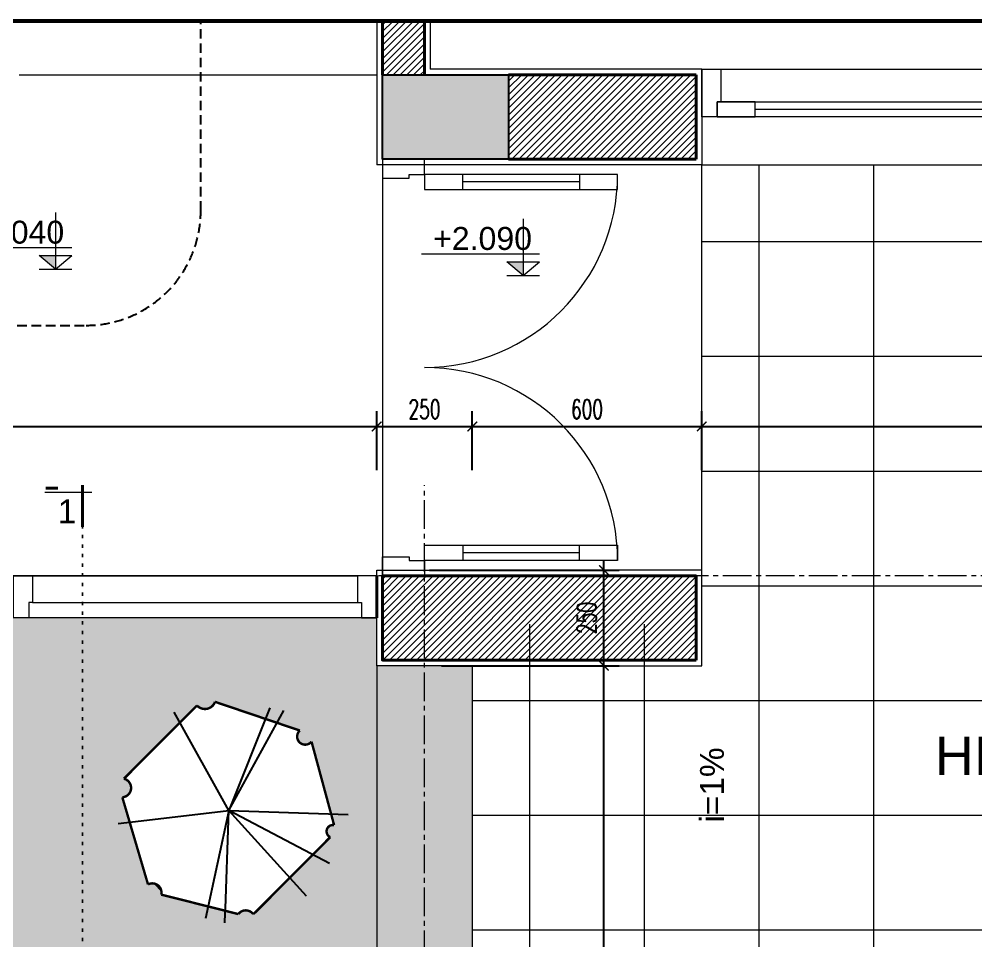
# Model space of a CAD drawing. Header units: millimetres. Extents: x -229618 to 2906, y -178063 to 96806.
# Drawn here: x -92041 to -89539, y -54227 to -51817 of the extents above; entities that cross this region are included whole.
import ezdxf
from ezdxf.enums import TextEntityAlignment as Align

# ---------------------------------------------------------------- set-up
doc = ezdxf.new("R2010")
doc.units = ezdxf.units.MM
doc.header["$LTSCALE"] = 200
doc.header["$MEASUREMENT"] = 0
doc.set_wipeout_variables(frame=1)
doc.header["$PDMODE"] = 3
doc.header["$PDSIZE"] = 50
for name, pattern in [('CENTER2', [1.125, 0.75, -0.125, 0.125, -0.125]), ('DASHED2', [0.375, 0.25, -0.125]), ('DOT2', [0.125, 0, -0.125]), ('HIDDEN2', [0.1875, 0.125, -0.0625])]:
    doc.linetypes.add(name, pattern=pattern)
doc.layers.get('0').update_dxf_attribs({"color": 95, "linetype": 'CONTINUOUS'})
doc.layers.get('DEFPOINTS').update_dxf_attribs({"linetype": 'CONTINUOUS'})
for name, color, linetype, lineweight in [('cat', 1, 'CONTINUOUS', 40), ('hatch', 250, 'CONTINUOUS', 5), ('KH cat', 2, 'HIDDEN2', 50), ('khuat', 8, 'DASHED2', 15), ('nho', 252, 'CONTINUOUS', 15), ('thay', 7, 'CONTINUOUS', 18), ('tim', 18, 'CENTER2', 9)]:
    doc.layers.add(name, color=color, linetype=linetype, lineweight=lineweight)
for name, color, linetype in [('Cayxanh', 99, 'CONTINUOUS'), ('COT', 2, 'CONTINUOUS'), ('CUA', 145, 'CONTINUOUS'), ('DIM', 251, 'CONTINUOUS'), ('NOITHAT', 99, 'CONTINUOUS'), ('TEXT', 33, 'CONTINUOUS'), ('VAT-LIEU', 251, 'CONTINUOUS')]:
    doc.layers.add(name, color=color, linetype=linetype)
doc.styles.add('Aria H iso', font='Vharial_0.ttf')
doc.styles.add('Arial iso', font='vnarial_0.ttf')
doc.styles.add('Arial N  iso', font='vnarialn_0.ttf')
doc.styles.add('Scale', font='vnsimli.shx', dxfattribs={"width": 0.65, "bigfont": 'bigfont.shx'})
doc.dimstyles.new('Scale', dxfattribs={"dimscale": 75, "dimtxt": 2, "dimasz": 1, "dimexe": 1.6, "dimexo": 0, "dimgap": 0.8, "dimtad": 1, "dimdec": 0, "dimzin": 0, "dimdsep": 46, "dimtxsty": 'Scale', "dimblk": 'ARCHTICK', "dimcen": 0.1, "dimdle": 1, "dimclrd": 256, "dimclre": 256, "dimclrt": 3, "dimadec": 0, "dimazin": 0, "dimtfac": 1, "dimtdec": 0, "dimtix": 1, "dimtmove": 2, "dimatfit": 3, "dimldrblk": 'ARCHTICK', "dimfxl": 0, "dimtolj": 1, "dimtzin": 0, "dimarcsym": 0})

# ---------------------------------------------------------------- blocks, each defined once
blk = doc.blocks.new('cay2')
blk.add_wipeout([(-783.3862520408314, 2605.97634857144), (-669.7851532255713, 2541.382296950036), (-563.7380498672512, 2533.4899911067314), (-470.2005877254892, 2560.034663773793), (-410.85799498562676, 2603.9500386054233), (-366.31049344086506, 2656.3824139971284), (-345.98413039929034, 2707.3580155592645), (1721.4340302103153, 2007.3806147460673), (1705.578429317107, 1886.3899189359781), (1709.3785351840788, 1782.7587459861124), (1763.0838922381342, 1695.821553320965), (1841.313022535275, 1649.610883906681), (1959.594798745315, 1648.6467931032157), (2032.5233530852856, 1688.225422843525), (2058.4453923627907, 1714.7461148422217), (2620.7714587915884, -362.8136449980566), (2526.708301326573, -374.09294228936596), (2477.962788813352, -408.1570759824963), (2440.502035307621, -470.2802771645138), (2434.640462110532, -543.2804498842579), (2455.446299896049, -600.950483296233), (2520.761892467323, -665.9757816962547), (633.239109080773, -2555.7932382937884), (527.0155963109778, -2512.829644794672), (419.94303079556806, -2486.336351840707), (328.029921452408, -2505.535178063784), (235.73282319118871, -2578.877112783841), (-1683.9323415420533, -2094.113215201022), (-1683.9540552983813, -1991.1300562642655), (-1767.2696343614873, -1861.372137035879), (-1837.5185663171462, -1837.5659566372078), (-2013.5719026205743, -1840.189443856826), (-2653.46013747617, 329.70627494855216), (-2535.3096958474225, 371.2510944429059), (-2435.778965057523, 543.8901021496276), (-2457.787081312016, 664.3944059296582), (-2614.679283276069, 791.386527985007), (-791.9667141046169, 2615.0220565941645)]).dxf.layer = 'NOITHAT'
at = {"color": 0}
for p, q in [((0, 0), (-1361.324939018232, 2445.957630174235)), ((1018.669627417694, 2556.634528795257), (0, 0)), ((0, 0), (1371.95001335931, 2490.228389622644)), ((-2755.852947753738, -320.9630080964416), (0, 0)), ((0, 0), (-580.3891068790108, -2689.446808537468)), ((-96.95305563218426, -2800.123707856983), (0, 0)), ((0, 0), (2971.008747612359, -99.60920945741236)), ((2506.165771308588, -1317.054179962724), (0, 0)), ((1929.761124818469, -2136.06277294457), (0, 0)), ((-1665.776821100735, -2009.307241765782), (-1837.518566317158, -1837.565956637263))]:
    blk.add_line(p, q, dxfattribs=at)
at = {"color": 0, "const_width": 60.29463978099962}
blk.add_lwpolyline([(662.3249797616445, -2532.709363803617), (2523.81840313322, -662.9056257683551, -0.87835), (2620.771458791598, -362.8136449981248), (2058.445392362803, 1714.746114842244, -1.08251), (1767.586685554154, 1991.754450507113), (-345.9841303992725, 2707.358015559264, -0.572261), (-791.9667141046084, 2615.022056594142), (-2614.679283276171, 791.3865279849852, -0.8589959999999999), (-2653.460137476184, 329.7062749486649), (-2013.571902620577, -1840.189443856827, -0.641787), (-1683.932341542066, -2094.113215200952), (235.7328231912397, -2578.877112783841, -0.502365), (604.1532383999147, -2578.877112783841)], format="xyb", close=True, dxfattribs=at)
blk = doc.blocks.new('_ArchTick')
at = {"color": 0, "linetype": 'ByBlock', "const_width": 0.15}
blk.add_lwpolyline([(-0.5, -0.5), (0.5, 0.5)], dxfattribs=at)
blk = doc.blocks.new('*D2834')
at = {"layer": 'DEFPOINTS', "color": 0}
for p in [(-91105.54759377665, -52882.38396759736), (-93255.54759377676, -52996.95859075661), (-91105.54759377665, -52996.95859075661)]:
    blk.add_point(p, dxfattribs=at)
at = {"layer": 'DIM', "lineweight": -2}
for p, q in [((-93255.54759377676, -52996.95859075661), (-93255.54759377676, -52842.38396759736)), ((-91105.54759377665, -52996.95859075661), (-91105.54759377665, -52842.38396759736)), ((-93280.54759377676, -52882.38396759736), (-91080.54759377665, -52882.38396759736))]:
    blk.add_line(p, q, dxfattribs=at)
at = {"layer": 'DIM', "lineweight": -2, "xscale": 25, "yscale": 25, "zscale": 25, "rotation": 180}
blk.add_blockref('_ArchTick', (-93255.54759377676, -52882.38396759736), dxfattribs=at)
at = {"layer": 'DIM', "lineweight": -2, "xscale": 25, "yscale": 25, "zscale": 25}
blk.add_blockref('_ArchTick', (-91105.54759377665, -52882.38396759736), dxfattribs=at)
at = {"layer": 'DIM', "color": 3, "insert": (-92180.5475937767, -52837.38396759736), "char_height": 50, "attachment_point": 5, "style": 'Scale'}
blk.add_mtext('\\A1;2150', dxfattribs=at)
blk = doc.blocks.new('*D2835')
at = {"layer": 'DEFPOINTS', "color": 0}
for p in [(-90855.54759377676, -52882.38396759736), (-91105.54759377665, -52996.95859075661), (-90855.54759377676, -52996.95859075661)]:
    blk.add_point(p, dxfattribs=at)
at = {"layer": 'DIM', "lineweight": -2}
for p, q in [((-91105.54759377665, -52996.95859075661), (-91105.54759377665, -52842.38396759736)), ((-90855.54759377676, -52996.95859075661), (-90855.54759377676, -52842.38396759736)), ((-91130.54759377665, -52882.38396759736), (-90830.54759377676, -52882.38396759736))]:
    blk.add_line(p, q, dxfattribs=at)
at = {"layer": 'DIM', "lineweight": -2, "xscale": 25, "yscale": 25, "zscale": 25, "rotation": 180}
blk.add_blockref('_ArchTick', (-91105.54759377665, -52882.38396759736), dxfattribs=at)
at = {"layer": 'DIM', "lineweight": -2, "xscale": 25, "yscale": 25, "zscale": 25}
blk.add_blockref('_ArchTick', (-90855.54759377676, -52882.38396759736), dxfattribs=at)
at = {"layer": 'DIM', "color": 3, "insert": (-90980.5475937767, -52837.38396759736), "char_height": 50, "attachment_point": 5, "style": 'Scale'}
blk.add_mtext('\\A1;250', dxfattribs=at)
blk = doc.blocks.new('*D2836')
at = {"layer": 'DEFPOINTS', "color": 0}
for p in [(-90255.54759377688, -52882.38396759736), (-90855.54759377676, -52996.95859075661), (-90255.54759377688, -52996.95859075661)]:
    blk.add_point(p, dxfattribs=at)
at = {"layer": 'DIM', "lineweight": -2}
for p, q in [((-90855.54759377676, -52996.95859075661), (-90855.54759377676, -52842.38396759736)), ((-90255.54759377688, -52996.95859075661), (-90255.54759377688, -52842.38396759736)), ((-90880.54759377676, -52882.38396759736), (-90230.54759377688, -52882.38396759736))]:
    blk.add_line(p, q, dxfattribs=at)
at = {"layer": 'DIM', "lineweight": -2, "xscale": 25, "yscale": 25, "zscale": 25, "rotation": 180}
blk.add_blockref('_ArchTick', (-90855.54759377676, -52882.38396759736), dxfattribs=at)
at = {"layer": 'DIM', "lineweight": -2, "xscale": 25, "yscale": 25, "zscale": 25}
blk.add_blockref('_ArchTick', (-90255.54759377688, -52882.38396759736), dxfattribs=at)
at = {"layer": 'DIM', "color": 3, "insert": (-90555.54759377682, -52837.38396759736), "char_height": 50, "attachment_point": 5, "style": 'Scale'}
blk.add_mtext('\\A1;600', dxfattribs=at)
blk = doc.blocks.new('*D2837')
at = {"layer": 'DEFPOINTS', "color": 0}
for p in [(-87705.54759377685, -52882.38396759736), (-90255.54759377688, -52996.95859075661), (-87705.54759377685, -52996.95859075661)]:
    blk.add_point(p, dxfattribs=at)
at = {"layer": 'DIM', "lineweight": -2}
for p, q in [((-90255.54759377688, -52996.95859075661), (-90255.54759377688, -52842.38396759736)), ((-87705.54759377685, -52996.95859075661), (-87705.54759377685, -52842.38396759736)), ((-90280.54759377688, -52882.38396759736), (-87680.54759377685, -52882.38396759736))]:
    blk.add_line(p, q, dxfattribs=at)
at = {"layer": 'DIM', "lineweight": -2, "xscale": 25, "yscale": 25, "zscale": 25, "rotation": 180}
blk.add_blockref('_ArchTick', (-90255.54759377688, -52882.38396759736), dxfattribs=at)
at = {"layer": 'DIM', "lineweight": -2, "xscale": 25, "yscale": 25, "zscale": 25}
blk.add_blockref('_ArchTick', (-87705.54759377685, -52882.38396759736), dxfattribs=at)
at = {"layer": 'DIM', "color": 3, "insert": (-88980.54759377686, -52837.38396759736), "char_height": 50, "attachment_point": 5, "style": 'Scale'}
blk.add_mtext('\\A1;2550', dxfattribs=at)
blk = doc.blocks.new('*D2858')
at = {"layer": 'DEFPOINTS', "color": 0}
for p in [(-90936.08772534497, -53508.00154483144), (-90511.28385472375, -53508.00154483144), (-90936.08772534497, -55098.00154483133)]:
    blk.add_point(p, dxfattribs=at)
at = {"layer": 'DIM', "lineweight": -2}
for p, q in [((-90511.28385472375, -55123.00154483133), (-90511.28385472375, -53483.00154483144)), ((-90936.08772534497, -53508.00154483144), (-90471.28385472375, -53508.00154483144)), ((-90936.08772534497, -55098.00154483133), (-90471.28385472375, -55098.00154483133))]:
    blk.add_line(p, q, dxfattribs=at)
at = {"layer": 'DIM', "lineweight": -2, "xscale": 25, "yscale": 25, "zscale": 25}
for p, rotation in [((-90511.28385472375, -53508.00154483144), 90), ((-90511.28385472375, -55098.00154483133), 270)]:
    blk.add_blockref('_ArchTick', p, dxfattribs=dict(at, rotation=rotation))
at = {"layer": 'DIM', "color": 3, "insert": (-90556.28385472373, -54303.0015448314), "char_height": 50, "attachment_point": 5, "rotation": 90, "style": 'Scale'}
blk.add_mtext('\\A1;1590', dxfattribs=at)
blk = doc.blocks.new('*D2859')
at = {"layer": 'DEFPOINTS', "color": 0}
for p in [(-90967.18707425594, -53258.00154483144), (-90511.28385472375, -53258.00154483144), (-90936.08772534497, -53508.00154483144)]:
    blk.add_point(p, dxfattribs=at)
at = {"layer": 'DIM', "lineweight": -2}
for p, q in [((-90511.28385472375, -53533.00154483144), (-90511.28385472375, -53233.00154483144)), ((-90967.18707425594, -53258.00154483144), (-90471.28385472375, -53258.00154483144)), ((-90936.08772534497, -53508.00154483144), (-90471.28385472375, -53508.00154483144))]:
    blk.add_line(p, q, dxfattribs=at)
at = {"layer": 'DIM', "lineweight": -2, "xscale": 25, "yscale": 25, "zscale": 25}
for p, rotation in [((-90511.28385472375, -53258.00154483144), 90), ((-90511.28385472375, -53508.00154483144), 270)]:
    blk.add_blockref('_ArchTick', p, dxfattribs=dict(at, rotation=rotation))
at = {"layer": 'DIM', "color": 3, "insert": (-90556.28385472373, -53383.00154483146), "char_height": 50, "attachment_point": 5, "rotation": 90, "style": 'Scale'}
blk.add_mtext('\\A1;250', dxfattribs=at)
blk = doc.blocks.new('cactd')
at = {"layer": 'thay', "ltscale": 600}
blk.add_line((-9972.460536781698, -9225.275991425453), (2457.600692547986, -9225.275991425453), dxfattribs=at)
at = {"layer": 'thay', "ltscale": 600, "const_width": 762}
for points in [[(0, 0), (0, -11114.43474727861)], [(-9771.014294294686, -10262.65813695396), (-6486.139672442432, -10262.65813695396)]]:
    blk.add_lwpolyline(points, dxfattribs=at)
at = {"layer": 'TEXT', "style": 'Aria H iso'}
blk.add_attdef('1', text='', height=6350, dxfattribs=at).set_placement((-4149.460497565346, -4126.709436002589), align=Align.MIDDLE_CENTER)
blk = doc.blocks.new('cao do')
at = {"layer": 'thay'}
for p, q in [((0, 444.6272508608236), (0, 0)), ((798.181270029163, 170.2365376747912), (-128.2891475682845, 170.2365376747912)), ((0, 0), (-127.8852143107215, 106.0771588497737)), ((127.8852143107215, 106.0771588497737), (-127.8852143107215, 106.0771588497737)), ((0, 0), (127.8852143107215, 106.0771588497737))]:
    blk.add_line(p, q, dxfattribs=at)
at = {"layer": 'thay', "ltscale": 600}
blk.add_line((128.2891475682845, 0), (-128.2891475682845, 0), dxfattribs=at)
at = {"layer": 'thay', "color": 150, "ltscale": 600}
blk.add_solid([(0, 0), (0, 106.0771588497737), (127.8852143107215, 106.0771588497737)], dxfattribs=at)
at = {"layer": 'TEXT', "style": 'Arial N  iso'}
blk.add_attdef('%%P0.000', text='', height=200.0000000007276, dxfattribs=at).set_placement((69.50250721070915, 290.0113117169822), align=Align.MIDDLE_LEFT)

msp = doc.modelspace()

# ---------------------------------------------------------------- hatches: boundary and pattern name
at = {"layer": 'hatch'}
h = msp.add_hatch(dxfattribs=at)
h.set_pattern_fill('ANSI31,_O', color=256, scale=100)
h.set_pattern_definition([(45, (-130885.7948989065, -177311.1038448003), (-8.838834764831843, 8.838834764831844), [])])
h.paths.add_polyline_path([(-91090.54759377679, -51822.11629054941), (-90980.54759377676, -51822.11629054941), (-90980.54759377676, -51963.00154483147), (-91090.54759377676, -51963.00154483147)])
h.paths.add_polyline_path([(-90760.54759377676, -51963.0015448315), (-90270.54759377688, -51963.0015448315), (-90270.54759377688, -52183.00154483147), (-90760.54759377676, -52183.00154483147)])
h.paths.add_polyline_path([(-93380.54759377676, -51822.11629054941), (-93270.54759377673, -51822.11629054943), (-93270.54759377673, -53163.00154483144), (-93380.54759377682, -53163.00154483144)])
h.paths.add_polyline_path([(-91090.54759377662, -53273.0015448315), (-90270.54759377688, -53273.00154483147), (-90270.54759377688, -53493.00154483142), (-91090.54759377662, -53493.00154483142)])
h.paths.add_polyline_path([(-93490.54759377676, -55113.00154483133), (-93270.54759377676, -55113.00154483133), (-93270.54759377676, -55333.00154483133), (-93490.54759377676, -55333.00154483133)])
h.paths.add_polyline_path([(-91090.54759377676, -55113.00154483133), (-90870.54759377676, -55113.00154483133), (-90870.54759377676, -55333.00154483133), (-91090.54759377676, -55333.00154483133)])
h.paths.add_polyline_path([(-93652.68669245746, -53163.00154483153), (-93600.54759377676, -53163.00154483147), (-93600.54759377676, -53383.00154483144), (-93270.54759377676, -53383.00154483144), (-93270.54759377676, -53493.0015448315), (-93652.68669245746, -53493.0015448315)])
h = msp.add_hatch(dxfattribs=at)
h.set_pattern_fill('BT,_O', color=256, scale=100)
h.set_pattern_definition([(0, (-133405.3026010844, -179138.2734448002), (0, 100), [0, -100]), (0, (-133475.9471010844, -179095.0393448002), (0, 100), [0, -100]), (0, (-133472.8160010844, -179112.6459448002), (0, 100), [0, -100]), (0, (-133437.5916010844, -179104.4295448002), (0, 100), [0, -100]), (0, (-133456.5736010844, -179075.6719448002), (0, 100), [0, -100]), (0, (-133461.6616010844, -179088.3879448002), (0, 100), [0, -100]), (0, (-133452.6598010844, -179067.0642448002), (0, 100), [0, -100]), (0, (-133466.5539010844, -179058.6522448002), (0, 100), [0, -100]), (0, (-133447.3761010844, -179080.5627448002), (0, 100), [0, -100]), (0, (-133479.4695010844, -179080.1714448002), (0, 100), [0, -100]), (0, (-133415.4785010844, -179079.7802448002), (0, 100), [0, -100]), (0, (-133400.9973010844, -179077.0414448002), (0, 100), [0, -100]), (0, (-133408.4336010844, -179087.2141448002), (0, 100), [0, -100]), (0, (-133406.2810010844, -179100.9082448002), (0, 100), [0, -100]), (0, (-133432.3079010844, -179088.9748448002), (0, 100), [0, -100]), (0, (-133433.0907010844, -179116.5585448002), (0, 100), [0, -100]), (0, (-133433.0907010844, -179125.1662448002), (0, 100), [0, -100]), (0, (-133480.4479010844, -179127.1225448002), (0, 100), [0, -100]), (0, (-133440.9183010844, -179115.3848448002), (0, 100), [0, -100]), (0, (-133440.5270010844, -179148.6418448002), (0, 100), [0, -100]), (0, (-133451.2900010844, -179127.3182448002), (0, 100), [0, -100]), (0, (-133450.5072010844, -179137.0997448002), (0, 100), [0, -100]), (0, (-133463.4228010844, -179144.3380448002), (0, 100), [0, -100]), (0, (-133456.7693010844, -179131.0351448002), (0, 100), [0, -100]), (0, (-133461.4659010844, -179126.9269448002), (0, 100), [0, -100]), (45, (-133408.6044010844, -179129.9986448002), (7.849623728795052e-15, 100.0000309448952), [8, -133.4214]), (135, (-133402.9476010844, -179124.3417448002), (-100.0000309448952, 7.849623728795052e-15), [8, -133.4214]), (270, (-133408.6044010844, -179118.6848448002), (100, -1.83697019872103e-14), [11.3137, -88.68629999999999]), (180, (-133412.0761010844, -179128.7254448002), (-1.224646799147353e-14, -100), [12, -88]), (270, (-133424.0761010844, -179128.7254448002), (100, -1.83697019872103e-14), [12, -88]), (45, (-133424.0761010844, -179140.7254448002), (7.849623728795052e-15, 100.0000309448952), [16.9706, -124.4508]), (90, (-133449.0826010844, -179121.8092448002), (-100, 6.123233995736766e-15), [16.8, -83.2]), (180, (-133449.0826010844, -179105.0092448002), (-1.224646799147353e-14, -100), [16.8, -83.2]), (315, (-133465.8826010844, -179105.0092448002), (100.0000309448952, -2.354887118638516e-14), [23.7588, -117.6626]), (135, (-133463.3130010844, -179139.7906448002), (-100.0000309448952, 7.849623728795052e-15), [7.000000000000001, -134.4214]), (225, (-133468.2628010844, -179134.8408448002), (-1.56992474575901e-14, -100.0000309448952), [7.000000000000001, -134.4214]), (0, (-133473.2125010844, -179139.7906448002), (0, 100), [9.8995, -90.1005]), (0, (-133426.7619010844, -179072.1862448002), (0, 100), [13.75, -86.25]), (90, (-133413.0119010844, -179072.1862448002), (-100, 6.123233995736766e-15), [13.75, -86.25]), (225, (-133413.0119010844, -179058.4362448002), (-1.56992474575901e-14, -100.0000309448952), [19.4454, -121.9759]), (270, (-133438.3254010844, -179070.1943448002), (100, -1.83697019872103e-14), [12.5, -87.5]), (0, (-133438.3254010844, -179082.6943448002), (0, 100), [12.5, -87.5]), (135, (-133425.8254010844, -179082.6943448002), (-100.0000309448952, 7.849623728795052e-15), [17.6777, -123.7437]), (45, (-133431.9656010844, -179066.3431448002), (7.849623728795052e-15, 100.0000309448952), [8.5, -132.9214]), (135, (-133425.9552010844, -179060.3327448002), (-100.0000309448952, 7.849623728795052e-15), [8.5, -132.9214]), (270, (-133431.9656010844, -179054.3222448002), (100, -1.83697019872103e-14), [12.0208, -87.9792]), (135, (-133471.2307010844, -179073.5429448002), (-100.0000309448952, 7.849623728795052e-15), [14.1421, -127.2792]), (0, (-133481.2307010844, -179073.5429448002), (0, 100), [10, -90]), (270, (-133481.2307010844, -179063.5429448002), (100, -1.83697019872103e-14), [10, -90]), (45, (-133488.5962010844, -179151.1038448002), (-49.49747468305831, 49.49747468305833), []), (45, (-133453.5962010844, -179151.1038448002), (-49.49747468305831, 49.49747468305833), [])])
h.paths.add_polyline_path([(-91090.54759377676, -51963.00154483147), (-90760.54759377676, -51963.00154483147), (-90760.54759377676, -52183.00154483147), (-91090.54759377676, -52183.00154483147)])
h.paths.add_polyline_path([(-93600.54759377676, -53163.00154483147), (-93270.54759377676, -53163.00154483144), (-93270.54759377676, -53383.00154483144), (-93600.54759377676, -53383.00154483144)])
at = {"layer": 'hatch', "linetype": 'Continuous'}
h = msp.add_hatch(dxfattribs=at)
h.set_pattern_fill('_USER', color=256, scale=300, angle=90, style=0, double=1, pattern_type=0)
h.set_pattern_definition([(90, (-87705.54759377688, -55099.03144925656), (300, 1.83697019872103e-14), []), (7.016709298534877e-15, (-87705.54759377688, -55099.03144925656), (3.673940397442059e-14, -300), [])])
h.paths.add_polyline_path([(-90255.54759377736, -52198.00154483283), (-87705.5475937767, -52198.00154483145), (-87705.54759377691, -55099.03144925656), (-90855.54759377676, -55099.03144925653), (-90855.54759377676, -53399.03144925656), (-90255.54759377688, -53399.03144925662)])
at = {"layer": 'hatch'}
h = msp.add_hatch(dxfattribs=at)
h.set_pattern_fill('AR-CONC,_O', color=256, scale=10)
h.set_pattern_definition([(130, (-32212.30728937828, -178850.9226083563), (-71.72601826007535, -6.275213498259511), [7.5, -82.5]), (185, (-32212.30728937828, -178850.9226083563), (13.8751333613, 75.21921337000119), [6, -66]), (79.54860000000002, (-32218.28445737829, -178851.4455423563), (-57.85093817140216, 68.94395420609536), [6.374019, -70.11421119999999]), (133.8158, (-32212.30728937828, -178830.9226083563), (-106.7241048625644, -16.55190143290181), [11.25, -123.75]), (83.3644, (-32221.20096387828, -178832.3019390563), (-93.46627055487033, 97.41178709004417), [9.561028799999999, -105.1713]), (188.8158, (-32212.30728937828, -178830.9226083563), (-93.46619451336272, 97.41186009253246), [9, -99]), (159, (-32222.30728937828, -178835.9226083563), (-59.69070521184616, -40.26188906653388), [7.5, -82.5]), (214, (-32222.30728937828, -178835.9226083563), (-24.33153319215817, 72.5150045046853), [6, -66]), (108.5486, (-32227.28151267828, -178839.2777689563), (-84.02226285814899, 32.25304967099524), [6.374019000000001, -70.1142112]), (142.5, (-32212.30728937828, -178850.9226083563), (-1.215985531729067, 33.28938538313115), [0, -65.19999999999999, 0, -67, 0, -66.25]), (172.5, (-32212.30728937828, -178850.9226083563), (-26.30695374421486, 39.44117118823603), [0, -38.2, 0, -63.7, 0, -25.25]), (212.5, (-32190.00728937829, -178850.9226083563), (-53.38224361724091, -2.25548717343798), [0, -25, 0, -78, 0, -103.5]), (222.5, (-32180.00728937829, -178850.9226083563), (-58.31861693423862, 10.01049823323176), [0, -32.5, 0, -51.8, 0, -73.5])])
h.paths.add_polyline_path([(-90855.54759377676, -55098.00154483133), (-88005.547593778, -55098.00154483133), (-88005.547593778, -55099.03144925656), (-87705.54759377686, -55099.03144925656), (-87705.54759377688, -55208.00154483142), (-90855.54759377676, -55208.00154483142)])
h.paths.add_polyline_path([(-90855.54759377679, -55318.0015448313), (-90815.54759377676, -55318.0015448313), (-90815.54759377676, -55305.50154483142), (-90810.54759377679, -55305.50154483142), (-90810.54759377682, -55290.50154483144), (-90815.54759377676, -55290.50154483142), (-90815.54759377676, -55278.00154483142), (-89680.54759377682, -55278.00154483142), (-89680.54759377679, -55318.0015448313), (-89550.54759377685, -55318.0015448313), (-89550.54759377679, -55278.00154483142), (-89010.54759377682, -55278.00154483139), (-89010.54759377682, -55318.00154483133), (-88880.54759377682, -55318.0015448313), (-88880.54759377685, -55278.00154483142), (-87745.54759377688, -55278.00154483142), (-87745.54759377688, -55290.50154483142), (-87750.54759377685, -55290.50154483142), (-87750.54759377685, -55305.50154483142), (-87745.54759377688, -55305.50154483142), (-87745.54759377691, -55318.0015448313), (-87705.54759377691, -55318.0015448313), (-87705.54759377688, -55348.00154483142), (-90855.54759377676, -55348.00154483142)])
h.paths.add_polyline_path([(-90855.54759377679, -55208.00154483142), (-87705.54759377688, -55208.00154483142), (-87705.54759377688, -55238.00154483153), (-90855.54759377676, -55238.00154483153)])
h.paths.add_polyline_path([(-91105.54759377676, -53508.00154483147), (-90855.54759377676, -53508.00154483147), (-90855.54759377676, -55098.00154483133), (-91105.54759377676, -55098.0015448313)])
h.paths.add_polyline_path([(-93255.54759377676, -55098.00154483133), (-91105.54759377676, -55098.00154483133), (-91105.54759377676, -55238.00154483153), (-93255.54759377676, -55238.00154483153)])
h.paths.add_polyline_path([(-93255.54759377682, -55318.0015448313), (-93215.54759377673, -55318.00154483127), (-93215.54759377676, -55305.50154483142), (-93210.54759377679, -55305.50154483142), (-93210.54759377682, -55290.50154483144), (-93215.54759377673, -55290.50154483142), (-93215.54759377673, -55278.00154483142), (-92245.54759377673, -55278.00154483142), (-92245.54759377676, -55318.00154483144), (-92115.54759377676, -55318.00154483144), (-92115.54759377673, -55278.00154483142), (-91145.54759377676, -55278.00154483142), (-91145.54759377679, -55290.50154483142), (-91150.5475937767, -55290.50154483142), (-91150.54759377673, -55305.50154483142), (-91145.54759377676, -55305.50154483142), (-91145.54759377679, -55318.0015448313), (-91105.54759377676, -55318.0015448313), (-91105.54759377676, -55348.00154483142), (-93255.54759377676, -55348.00154483142)])
h.paths.add_polyline_path([(-93435.54759377679, -54368.00154483144), (-93395.54759377682, -54368.00154483144), (-93395.54759377679, -54238.00154483144), (-93435.54759377682, -54238.00154483144), (-93435.54759377682, -53548.00154483142), (-93423.04759377697, -53548.00154483142), (-93423.04759377694, -53553.00154483136), (-93408.04759377694, -53553.00154483139), (-93408.04759377702, -53548.00154483142), (-93395.54759377708, -53548.00154483144), (-93395.54759377705, -53508.00154483153), (-93255.54759377676, -53508.00154483153), (-93255.54759377676, -55098.0015448313), (-93395.54759377705, -55098.00154483133), (-93395.54759377708, -55058.00154483133), (-93408.047593777, -55058.0015448313), (-93408.04759377694, -55053.00154483136), (-93423.04759377697, -55053.00154483142), (-93423.047593777, -55058.00154483136), (-93435.54759377679, -55058.00154483136)])
h.paths.add_polyline_path([(-93505.54759377676, -53508.0015448315), (-93475.5475937767, -53508.00154483153), (-93475.5475937767, -55098.00154483133), (-93505.54759377676, -55098.00154483136)])
h.paths.add_polyline_path([(-87705.54759377685, -52293.00154483153), (-87110.54759377676, -52293.0015448315), (-87110.54759377673, -55098.00154483144), (-87190.54759377694, -55098.00154483144), (-87705.54759377688, -55098.00154483142)])
h.paths.add_polyline_path([(-87020.54763042518, -55098.00154483142), (-87020.54763042518, -52293.0015448315), (-86955.54759377694, -52293.0015448315), (-86955.54759377694, -55098.00154483142)])
at = {"layer": 'hatch', "linetype": 'Continuous'}
h = msp.add_hatch(dxfattribs=at)
h.set_pattern_fill('GRASS', color=256, scale=33, style=0)
h.set_pattern_definition([(90, (-175091.7631534186, 10187.22651201305), (23.334523773, 23.334523773), [6.1875, -40.48154757899999]), (135, (-175091.7631534186, 10187.22651201305), (23.33452377915606, 23.33452377915607), [6.1875, -26.8125]), (45.00000000000001, (-175091.7631534186, 10187.22651201305), (23.33452377915607, -23.33452377915606), [6.1875, -26.8125])])
h.paths.add_polyline_path([(-91105.54759377668, -53383.00154483144), (-91105.54759377665, -53508.00154483144), (-91105.54759377676, -55098.00154483133), (-93255.54759377676, -55098.00154483133), (-93255.54759377676, -53508.0015448315), (-93255.54759377676, -53383.00154483144), (-93215.54759377676, -53383.00154483144)])

# ---------------------------------------------------------------- linework, layer by layer
at = {"layer": 'cat', "linetype": 'Continuous'}
for p, q in [((-91090.54759377676, -51822.11629054943), (-91090.54759377676, -51963.00154483147)), ((-90980.54759377676, -51822.11629054943), (-90980.54759377676, -51963.00154483147)), ((-90270.54759377688, -51963.00154483147), (-90760.54759377676, -51963.00154483147)), ((-90270.54759377688, -51963.00154483147), (-90270.54759377685, -52183.00154483147)), ((-90270.54759377685, -52183.00154483147), (-90760.54759377676, -52183.00154483147))]:
    msp.add_line(p, q, dxfattribs=at)
for points in [[(-91105.54759377659, -53383.00154483144), (-91105.54759377653, -53273.00154483144), (-91105.54759377653, -53273.00154483144)], [(-90667.74629159881, -53493.00154483144), (-91090.54759377665, -53493.00154483144), (-91090.54759377665, -53273.00154483144), (-90667.74629159881, -53273.00154483144)]]:
    msp.add_lwpolyline(points, dxfattribs=at)
msp.add_lwpolyline([(-90270.54759377688, -53493.00154483142), (-91090.54759377665, -53493.00154483142), (-91090.54759377665, -53273.00154483147), (-90270.54759377688, -53273.00154483147)], close=True, dxfattribs=at)
at = {"layer": 'COT', "linetype": 'Continuous'}
msp.add_lwpolyline([(-90760.54759377676, -52183.00154483147), (-91090.54759377676, -52183.00154483147), (-91090.54759377676, -51963.00154483147), (-90760.54759377676, -51963.00154483147)], close=True, dxfattribs=at)
at = {"layer": 'KH cat', "linetype": 'DOT2'}
msp.add_line((-91874.77557656712, -53144.79948676538), (-91874.77557656712, -55810.03532686478), dxfattribs=at)
at = {"layer": 'khuat', "color": 5, "const_width": 10}
msp.add_lwpolyline([(-93652.68669245749, -51822.11629054943), (-86750.54821110649, -51822.11629054943), (-86750.54821110649, -55512.78664458349), (-93652.68669245746, -55512.78664458349), (-93652.68669245749, -51822.11629054943)], dxfattribs=at)
at = {"layer": 'nho', "linetype": 'Continuous'}
for p, q in [((-91105.54759377676, -51822.11629054943), (-91105.54759377676, -52198.00154483144)), ((-90965.54759377676, -51822.11629054943), (-90965.54759377676, -51948.00154483147)), ((-90255.54759377691, -51948.00154483147), (-90965.54759377676, -51948.00154483147)), ((-90255.54759377691, -51948.00154483147), (-90255.54759377685, -52198.0015448315)), ((-90205.54759377688, -51948.00154483112), (-89030.54759377688, -51948.00154483153)), ((-89120.54759377688, -52053.0015448313), (-90115.54759377688, -52053.00154483089)), ((-90255.54759377685, -52198.0015448315), (-91105.54759377676, -52198.00154483144)), ((-92005.54759377676, -53273.0015448315), (-91155.54759377665, -53273.00154483191)), ((-92005.54759377676, -53343.0015448315), (-91155.54759377665, -53343.00154483144))]:
    msp.add_line(p, q, dxfattribs=at)
at = {"layer": 'nho'}
for p, q in [((-90575.54759377679, -52243.00154483147), (-90880.54759377676, -52243.00154483147)), ((-90667.74629159881, -53213.00154483139), (-90880.54759377676, -53213.00154483139)), ((-90575.54759377679, -53213.00154483142), (-90880.54759377676, -53213.00154483142))]:
    msp.add_line(p, q, dxfattribs=at)
at = {"layer": 'nho', "linetype": 'Continuous'}
for points in [[(-90205.54759377688, -52033.00154483147), (-90215.54759377688, -52033.00154483147), (-90215.54759377688, -52073.00154483147), (-90255.54759377688, -52073.00154483147), (-90255.54759377688, -51948.00154483171), (-90205.54759377688, -51948.00154483171)], [(-90215.54759377688, -52033.00154483147), (-90215.54759377688, -52073.00154483147), (-90115.54759377688, -52073.00154483147), (-90115.54759377688, -52033.00154483147)], [(-89020.54759377688, -52033.0015448313), (-89020.54759377688, -52073.0015448313), (-90215.54759377688, -52073.00154483089), (-90215.54759377688, -52033.00154483089)], [(-92005.54759377676, -53343.0015448315), (-92015.54759377676, -53343.0015448315), (-92015.54759377676, -53383.0015448315), (-92055.54759377676, -53383.0015448315), (-92055.54759377676, -53273.0015448315), (-92005.54759377676, -53273.0015448315)], [(-91155.54759377665, -53343.00154483144), (-91145.54759377665, -53343.00154483144), (-91145.54759377665, -53383.00154483144), (-91105.54759377665, -53383.00154483144), (-91105.54759377665, -53273.00154483144), (-91155.54759377665, -53273.00154483144)]]:
    msp.add_lwpolyline(points, close=True, dxfattribs=at)
at = {"layer": 'nho'}
for points in [[(-91020.54759377676, -52233.00154483147), (-91020.54759377676, -52223.00154483147), (-90980.54759377676, -52223.00154483147), (-90980.54759377676, -52183.00154483147), (-91090.54759377676, -52183.00154483147), (-91090.54759377676, -52233.00154483142)], [(-90475.54759377679, -52263.00154483147), (-90475.54759377679, -52223.00154483147), (-90980.54759377676, -52223.00154483147), (-90980.54759377676, -52263.00154483147)], [(-90880.54759377676, -52263.00154483147), (-90880.54759377676, -52223.00154483147), (-90980.54759377676, -52223.00154483147), (-90980.54759377676, -52263.00154483147)], [(-90475.54759377679, -52263.00154483147), (-90475.54759377679, -52223.00154483147), (-90575.54759377679, -52223.00154483147), (-90575.54759377679, -52263.00154483147)], [(-90880.54759377676, -53193.00154483139), (-90880.54759377676, -53233.00154483139), (-90980.54759377676, -53233.00154483139), (-90980.54759377676, -53193.00154483139)], [(-90475.54759377679, -53193.00154483142), (-90475.54759377679, -53233.00154483142), (-90980.54759377676, -53233.00154483142), (-90980.54759377676, -53193.00154483142)], [(-90880.54759377676, -53193.00154483142), (-90880.54759377676, -53233.00154483142), (-90980.54759377676, -53233.00154483142), (-90980.54759377676, -53193.00154483142)], [(-90475.54759377679, -53193.00154483142), (-90475.54759377679, -53233.00154483142), (-90575.54759377679, -53233.00154483142), (-90575.54759377679, -53193.00154483142)], [(-91020.54759377676, -53223.00154483144), (-91020.54759377676, -53233.00154483144), (-90980.54759377676, -53233.00154483144), (-90980.54759377676, -53273.00154483144), (-91090.54759377676, -53273.00154483144), (-91090.54759377676, -53223.00154483144)]]:
    msp.add_lwpolyline(points, close=True, dxfattribs=at)
msp.add_lwpolyline([(-90667.74629159881, -53233.00154483139), (-90980.54759377676, -53233.00154483139), (-90980.54759377676, -53193.00154483139), (-90667.74629159881, -53193.00154483139)], dxfattribs=at)
at = {"layer": 'nho', "linetype": 'Continuous'}
for points in [[(-90667.74629159881, -53508.00154483144), (-91105.54759377665, -53508.00154483144), (-91105.54759377665, -53258.00154483144), (-90667.74629159881, -53258.00154483144)], [(-90693.34889595471, -53508.00154483144), (-90255.54759377688, -53508.00154483144), (-90255.54759377688, -53258.00154483144), (-90693.34889595471, -53258.00154483144)]]:
    msp.add_lwpolyline(points, dxfattribs=at)
at = {"layer": 'nho'}
for centre, start, end in [((-90980.5475937767, -52223.00154483153), 270, 7.016709298534877e-15), ((-90980.5475937767, -53233.00154483136), 7.016709298534877e-15, 90)]:
    msp.add_arc(centre, 504.9999999998927, start, end, dxfattribs=at)
at = {"layer": 'thay', "linetype": 'Continuous'}
for p, q in [((-92040.54759377676, -51963.00154483142), (-91105.54759377676, -51963.00154483147)), ((-91090.54759377676, -52183.00154483147), (-91090.54759377676, -53258.00154483144)), ((-90255.5475937774, -52198.00154483284), (-87705.54759377676, -52198.00154483144)), ((-90255.54759377688, -53273.00154483147), (-90255.54759377743, -52198.00154483281)), ((-91090.54759377668, -53035.78681730657), (-91090.54759377665, -53273.00154483144)), ((-91105.54759377653, -53273.00154483144), (-93255.54759377676, -53273.00154483144)), ((-91105.54759377665, -53383.00154483144), (-93255.54759377676, -53383.00154483144)), ((-91105.54759377676, -53508.00154483144), (-91105.54759377676, -55098.00154483133)), ((-90855.54759377676, -53508.00154483144), (-90855.54759377676, -55098.00154483133))]:
    msp.add_line(p, q, dxfattribs=at)
msp.add_lwpolyline([(-90278.37003635442, -54003.9188541087, 0, 23.84460868680517, 0), (-90278.37003635465, -53939.23292775942, 0, 0, 0), (-90278.37003635523, -53721.43638745012, 0, 0, 0)], format="xyseb", dxfattribs=at)
at = {"layer": 'tim', "ltscale": 0.5}
for p, q in [((-90980.54759377694, -55512.78664458349), (-90980.54759377694, -53035.78681730657)), ((-86750.54821110649, -53273.00154483144), (-93652.68669245746, -53273.00154483144))]:
    msp.add_line(p, q, dxfattribs=at)
at = {"layer": 'VAT-LIEU', "linetype": 'DASHED2', "ltscale": 0.5}
msp.add_lwpolyline([(-92795.54759377682, -51822.11629054943), (-92795.54759377679, -52318.00154483142, 0.4142135623730852), (-92495.54759377679, -52618.00154483142), (-91865.54759377682, -52618.00154483142, 0.4142135623731041), (-91565.54759377682, -52318.00154483142), (-91565.54759377682, -51822.11629054943)], format="xyb", dxfattribs=at)

# ---------------------------------------------------------------- block references
at = {"layer": 'CUA'}
ref = msp.add_blockref('cactd', (-91874.77557656712, -53144.79948676538), dxfattribs=dict(at, xscale=-0.009842519648373127, yscale=0.009842519648373127, zscale=0.009842519675196733, rotation=180))
ref.add_attrib('1', '1', dxfattribs={"layer": 'TEXT', "height": 62.49999993749925, "style": 'Aria H iso'}).set_placement((-91915.6167231561, -53104.43806603747), align=Align.MIDDLE_CENTER)
at = {"layer": 'thay', "linetype": 'Continuous'}
ref = msp.add_blockref('cao do', (-91945.67222498615, -52470.86734950802), dxfattribs=dict(at, xscale=-0.3333333333139308, yscale=0.3333333333139308, zscale=0.3333333333333333))
ref.add_attrib('%%P0.000', '+2.040', dxfattribs={"layer": 'TEXT', "height": 60, "style": 'Arial N  iso'}).set_placement((-92181.3772444429, -52374.19691226903), align=Align.MIDDLE_LEFT)
ref = msp.add_blockref('cao do', (-90722.45557574155, -52487.32890191599), dxfattribs=dict(at, xscale=-0.3333333333139308, yscale=0.3333333333139308, zscale=0.3333333333333333))
ref.add_attrib('%%P0.000', '+2.090', dxfattribs={"layer": 'TEXT', "height": 60, "style": 'Arial N  iso'}).set_placement((-90958.16059519831, -52390.658464677), align=Align.MIDDLE_LEFT)

# ---------------------------------------------------------------- texts
at = {"layer": 'TEXT', "style": 'Aria H iso'}
msp.add_text('hiªn ch¬i', height=100, dxfattribs=at).set_placement((-89645.48023487061, -53793.33618745226))
at = {"layer": 'TEXT', "style": 'Arial iso'}
msp.add_text('i=1%%%', height=62.5, rotation=90, dxfattribs=at).set_placement((-90197.75133698869, -53918.06461622733))

# ---------------------------------------------------------------- dimensions: what is measured, and where the dimension line sits
at = {"layer": 'DIM'}
for base, p1, p2, angle, picture, middle in [((-91105.54759377665, -52882.38396759736), (-93255.54759377676, -52996.95859075661), (-91105.54759377665, -52996.95859075661), 180, '*D2834', (-92180.5475937767, -52837.38396759736)), ((-90855.54759377676, -52882.38396759736), (-91105.54759377665, -52996.95859075661), (-90855.54759377676, -52996.95859075661), 180, '*D2835', (-90980.5475937767, -52837.38396759736)), ((-90255.54759377688, -52882.38396759736), (-90855.54759377676, -52996.95859075661), (-90255.54759377688, -52996.95859075661), 180, '*D2836', (-90555.54759377682, -52837.38396759736)), ((-87705.54759377685, -52882.38396759736), (-90255.54759377688, -52996.95859075661), (-87705.54759377685, -52996.95859075661), 180, '*D2837', (-88980.54759377686, -52837.38396759736)), ((-90511.28385472375, -53258.00154483144), (-90936.08772534497, -53508.00154483144), (-90967.18707425594, -53258.00154483144), 90, '*D2859', (-90556.28385472373, -53383.00154483146)), ((-90511.28385472375, -53508.00154483144), (-90936.08772534497, -55098.00154483133), (-90936.08772534497, -53508.00154483144), 90, '*D2858', (-90556.28385472373, -54303.0015448314))]:
    dim = msp.add_linear_dim(base=base, p1=p1, p2=p2, angle=angle, dimstyle='Scale', override={"dimscale": 25}, dxfattribs=at)
    dim.commit()
    dim.dimension.update_dxf_attribs({"geometry": picture, "text_midpoint": middle})

# ---------------------------------------------------------------- next in the draw order: block references
at = {"layer": 'Cayxanh', "extrusion": (0, 0, -1), "xscale": -0.1050000000977889, "yscale": 0.1050000000977889, "zscale": -0.105}
msp.add_blockref('cay2', (91492.12114069717, -53886.56658165792), dxfattribs=at)

doc.saveas('drawing.dxf')
